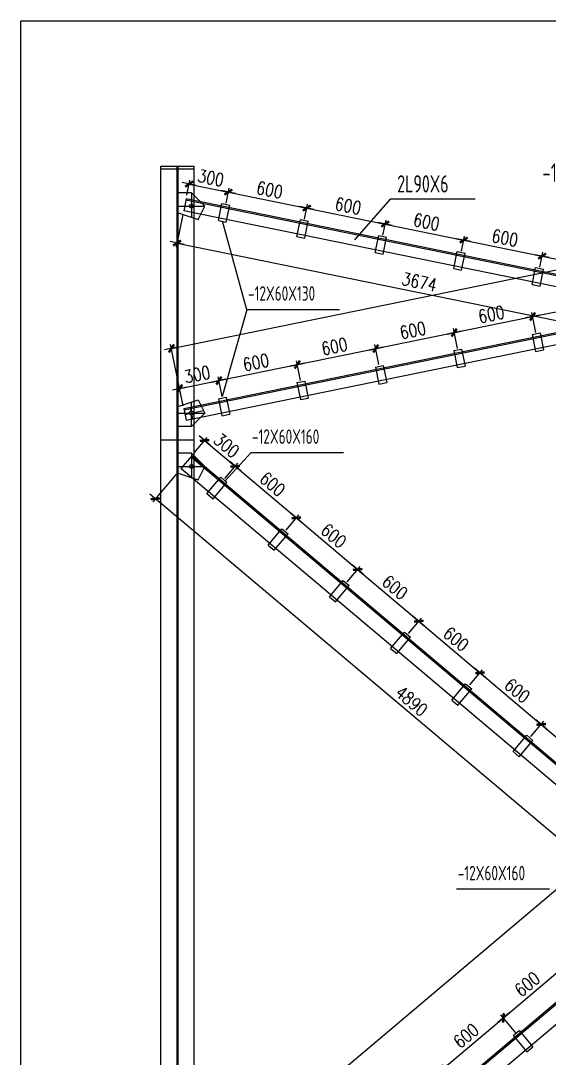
# Model space of a CAD drawing. Header units: millimetres. Extents: x 2451220 to 4527627, y -5186613 to -1639140.
# Drawn here: x 2545884 to 2549845, y -1733247 to -1725474 of the extents above; entities that cross this region are included whole.
import ezdxf
from ezdxf.enums import TextEntityAlignment as Align

# ---------------------------------------------------------------- set-up
doc = ezdxf.new("R2010")
doc.units = ezdxf.units.MM
doc.header["$LTSCALE"] = 1000
doc.header["$PDMODE"] = 34
doc.styles.add('DIM_FONT', font='simplex.shx', dxfattribs={"width": 0.8, "bigfont": 'hztxt.shx'})
doc.styles.get("Standard").update_dxf_attribs({"font": 'txt', "bigfont": 'gbcbig.shx'})
doc.styles.add('TSSD_Label', font='Tssdeng.shx', dxfattribs={"width": 0.7, "bigfont": 'hztxt.shx'})
doc.dimstyles.get("Standard").update_dxf_attribs({"dimscale": 100, "dimtxt": 3.5, "dimasz": 1, "dimexe": 2.5, "dimexo": 3, "dimgap": 1.5, "dimtad": 1, "dimdec": 0, "dimzin": 0, "dimdsep": 46, "dimtxsty": 'Standard', "dimblk": 'ARCHTICK', "dimcen": 0.09, "dimadec": 0, "dimazin": 0, "dimtfac": 1, "dimtdec": 0, "dimtix": 1, "dimtmove": 2, "dimatfit": 3, "dimldrblk": 'ARCHTICK', "dimfxl": 1, "dimtolj": 1, "dimtzin": 0, "dimarcsym": 0})

# ---------------------------------------------------------------- blocks, each defined once
blk = doc.blocks.new('_DIMX')
blk.add_line((-150, 0), (150, 0))
at = {"const_width": 50}
blk.add_lwpolyline([(-70, -70), (70, 70)], dxfattribs=at)
blk = doc.blocks.new('*D1994')
at = {"color": 3, "lineweight": -2}
for p, q in [((2554338.2, -1728241.5), (2546670.3, -1734705.5)), ((2554740.4, -1728718.2), (2554319.1, -1728218.4)), ((2547072, -1735182.6), (2546650.7, -1734682.8))]:
    blk.add_line(p, q, dxfattribs=at)
at = {"layer": 'Defpoints', "color": 0}
for p in [(2554759.8, -1728741.1), (2546670, -1734705.7), (2547091.3, -1735205.6)]:
    blk.add_point(p, dxfattribs=at)
at = {"color": 3, "lineweight": -2, "xscale": 0.36, "yscale": 0.36, "zscale": 0.36}
for p, rotation in [((2554338.4, -1728241.3), 40.13064165766563), ((2546670, -1734705.7), 220.1306416576656)]:
    blk.add_blockref('_DIMX', p, dxfattribs=dict(at, rotation=rotation))
at = {"color": 7, "insert": (2551090.2, -1730792.3), "char_height": 96, "attachment_point": 5, "rotation": 40.13064, "style": 'DIM_FONT'}
blk.add_mtext('\\A1;10030', dxfattribs=at)
blk = doc.blocks.new('*D651')
at = {"color": 3, "lineweight": -2}
for p, q in [((2549043.3, -1733331.4), (2549501.5, -1732945.1)), ((2549595.1, -1733055.7), (2549482.4, -1732922)), ((2549129.9, -1733434.7), (2549023.6, -1733308.7))]:
    blk.add_line(p, q, dxfattribs=at)
at = {"layer": 'Defpoints', "color": 0}
for p in [(2549501.7, -1732944.9), (2549614.4, -1733078.6), (2549149.2, -1733457.7)]:
    blk.add_point(p, dxfattribs=at)
at = {"color": 3, "lineweight": -2, "xscale": 0.36, "yscale": 0.36, "zscale": 0.36}
for p, rotation in [((2549501.7, -1732944.9), 40.1306416554416), ((2549043, -1733331.6), 220.1306416554416)]:
    blk.add_blockref('_DIMX', p, dxfattribs=dict(at, rotation=rotation))
at = {"color": 7, "insert": (2549222.1, -1733078.6), "char_height": 96, "attachment_point": 5, "rotation": 40.13064, "style": 'DIM_FONT'}
blk.add_mtext('\\A1;600', dxfattribs=at)
blk = doc.blocks.new('*D652')
at = {"color": 3, "lineweight": -2}
for p, q in [((2549502, -1732944.7), (2549960.2, -1732558.4)), ((2550053.8, -1732668.9), (2549941.1, -1732535.2)), ((2549595.1, -1733055.7), (2549482.4, -1732922))]:
    blk.add_line(p, q, dxfattribs=at)
at = {"layer": 'Defpoints', "color": 0}
for p in [(2549960.5, -1732558.2), (2550073.2, -1732691.9), (2549614.4, -1733078.6)]:
    blk.add_point(p, dxfattribs=at)
at = {"color": 3, "lineweight": -2, "xscale": 0.36, "yscale": 0.36, "zscale": 0.36}
for p, rotation in [((2549960.5, -1732558.2), 40.1306416554416), ((2549501.7, -1732944.9), 220.1306416554416)]:
    blk.add_blockref('_DIMX', p, dxfattribs=dict(at, rotation=rotation))
at = {"color": 7, "insert": (2549680.8, -1732691.9), "char_height": 96, "attachment_point": 5, "rotation": 40.13064, "style": 'DIM_FONT'}
blk.add_mtext('\\A1;600', dxfattribs=at)
blk = doc.blocks.new('*D2481')
at = {"color": 3, "lineweight": -2}
for p, q in [((2547184.8, -1728710.5), (2547281.3, -1728596.1)), ((2547262.2, -1728619.2), (2547491, -1728812.1)), ((2547414.2, -1728903.9), (2547510.6, -1728789.4))]:
    blk.add_line(p, q, dxfattribs=at)
at = {"layer": 'Defpoints', "color": 0}
for p in [(2547165.4, -1728733.5), (2547491.3, -1728812.4), (2547394.8, -1728926.8)]:
    blk.add_point(p, dxfattribs=at)
at = {"color": 3, "lineweight": -2, "xscale": 0.36, "yscale": 0.36, "zscale": 0.36}
for p, rotation in [((2547261.9, -1728619), 139.8693583422218), ((2547491.3, -1728812.4), 319.8693583422218)]:
    blk.add_blockref('_DIMX', p, dxfattribs=dict(at, rotation=rotation))
at = {"color": 7, "insert": (2547426.9, -1728656.1), "char_height": 96, "attachment_point": 5, "rotation": 319.86936, "style": 'DIM_FONT'}
blk.add_mtext('\\A1;300', dxfattribs=at)
blk = doc.blocks.new('*D662')
at = {"color": 3, "lineweight": -2}
for p, q in [((2547414.2, -1728903.9), (2547510.6, -1728789.4)), ((2547491.6, -1728812.6), (2547949.8, -1729198.9)), ((2547872.9, -1729290.6), (2547969.4, -1729176.2))]:
    blk.add_line(p, q, dxfattribs=at)
at = {"layer": 'Defpoints', "color": 0}
for p in [(2547394.8, -1728926.8), (2547950, -1729199.1), (2547853.6, -1729313.5)]:
    blk.add_point(p, dxfattribs=at)
at = {"color": 3, "lineweight": -2, "xscale": 0.36, "yscale": 0.36, "zscale": 0.36}
for p, rotation in [((2547491.3, -1728812.4), 139.8693583445584), ((2547950, -1729199.1), 319.8693583445584)]:
    blk.add_blockref('_DIMX', p, dxfattribs=dict(at, rotation=rotation))
at = {"color": 7, "insert": (2547770.9, -1728946.1), "char_height": 96, "attachment_point": 5, "rotation": 319.86936, "style": 'DIM_FONT'}
blk.add_mtext('\\A1;600', dxfattribs=at)
blk = doc.blocks.new('*D663')
at = {"color": 3, "lineweight": -2}
for p, q in [((2547872.9, -1729290.6), (2547969.4, -1729176.2)), ((2547950.3, -1729199.3), (2548408.5, -1729585.6)), ((2548331.6, -1729677.3), (2548428.1, -1729562.9))]:
    blk.add_line(p, q, dxfattribs=at)
at = {"layer": 'Defpoints', "color": 0}
for p in [(2547853.6, -1729313.5), (2548408.8, -1729585.8), (2548312.3, -1729700.3)]:
    blk.add_point(p, dxfattribs=at)
at = {"color": 3, "lineweight": -2, "xscale": 0.36, "yscale": 0.36, "zscale": 0.36}
for p, rotation in [((2547950, -1729199.1), 139.8693583445584), ((2548408.8, -1729585.8), 319.8693583445584)]:
    blk.add_blockref('_DIMX', p, dxfattribs=dict(at, rotation=rotation))
at = {"color": 7, "insert": (2548229.7, -1729332.8), "char_height": 96, "attachment_point": 5, "rotation": 319.86936, "style": 'DIM_FONT'}
blk.add_mtext('\\A1;600', dxfattribs=at)
blk = doc.blocks.new('*D664')
at = {"color": 3, "lineweight": -2}
for p, q in [((2548331.6, -1729677.3), (2548428.1, -1729562.9)), ((2548409.1, -1729586), (2548867.3, -1729972.3)), ((2548790.4, -1730064), (2548886.9, -1729949.6))]:
    blk.add_line(p, q, dxfattribs=at)
at = {"layer": 'Defpoints', "color": 0}
for p in [(2548312.3, -1729700.3), (2548867.5, -1729972.5), (2548771.1, -1730087)]:
    blk.add_point(p, dxfattribs=at)
at = {"color": 3, "lineweight": -2, "xscale": 0.36, "yscale": 0.36, "zscale": 0.36}
for p, rotation in [((2548408.8, -1729585.8), 139.8693583445584), ((2548867.5, -1729972.5), 319.8693583445584)]:
    blk.add_blockref('_DIMX', p, dxfattribs=dict(at, rotation=rotation))
at = {"color": 7, "insert": (2548688.4, -1729719.5), "char_height": 96, "attachment_point": 5, "rotation": 319.86936, "style": 'DIM_FONT'}
blk.add_mtext('\\A1;600', dxfattribs=at)
blk = doc.blocks.new('*D665')
at = {"color": 3, "lineweight": -2}
for p, q in [((2548790.4, -1730064), (2548886.9, -1729949.6)), ((2548867.8, -1729972.8), (2549326, -1730359)), ((2549249.1, -1730450.8), (2549345.6, -1730336.3))]:
    blk.add_line(p, q, dxfattribs=at)
at = {"layer": 'Defpoints', "color": 0}
for p in [(2548771.1, -1730087), (2549326.3, -1730359.2), (2549229.8, -1730473.7)]:
    blk.add_point(p, dxfattribs=at)
at = {"color": 3, "lineweight": -2, "xscale": 0.36, "yscale": 0.36, "zscale": 0.36}
for p, rotation in [((2548867.5, -1729972.5), 139.8693583445584), ((2549326.3, -1730359.2), 319.8693583445584)]:
    blk.add_blockref('_DIMX', p, dxfattribs=dict(at, rotation=rotation))
at = {"color": 7, "insert": (2549147.2, -1730106.3), "char_height": 96, "attachment_point": 5, "rotation": 319.86936, "style": 'DIM_FONT'}
blk.add_mtext('\\A1;600', dxfattribs=at)
blk = doc.blocks.new('*D666')
at = {"color": 3, "lineweight": -2}
for p, q in [((2549249.1, -1730450.8), (2549345.6, -1730336.3)), ((2549326.6, -1730359.5), (2549784.8, -1730745.7)), ((2549707.9, -1730837.5), (2549804.4, -1730723))]:
    blk.add_line(p, q, dxfattribs=at)
at = {"layer": 'Defpoints', "color": 0}
for p in [(2549229.8, -1730473.7), (2549785, -1730746), (2549688.6, -1730860.4)]:
    blk.add_point(p, dxfattribs=at)
at = {"color": 3, "lineweight": -2, "xscale": 0.36, "yscale": 0.36, "zscale": 0.36}
for p, rotation in [((2549326.3, -1730359.2), 139.8693583445584), ((2549785, -1730746), 319.8693583445584)]:
    blk.add_blockref('_DIMX', p, dxfattribs=dict(at, rotation=rotation))
at = {"color": 7, "insert": (2549605.9, -1730493), "char_height": 96, "attachment_point": 5, "rotation": 319.86936, "style": 'DIM_FONT'}
blk.add_mtext('\\A1;600', dxfattribs=at)
blk = doc.blocks.new('*D667')
at = {"color": 3, "lineweight": -2}
for p, q in [((2549707.9, -1730837.5), (2549804.4, -1730723)), ((2549785.3, -1730746.2), (2550243.5, -1731132.5)), ((2550166.6, -1731224.2), (2550263.1, -1731109.8))]:
    blk.add_line(p, q, dxfattribs=at)
at = {"layer": 'Defpoints', "color": 0}
for p in [(2549688.6, -1730860.4), (2550243.8, -1731132.7), (2550147.3, -1731247.1)]:
    blk.add_point(p, dxfattribs=at)
at = {"color": 3, "lineweight": -2, "xscale": 0.36, "yscale": 0.36, "zscale": 0.36}
for p, rotation in [((2549785, -1730746), 139.8693583445584), ((2550243.8, -1731132.7), 319.8693583445584)]:
    blk.add_blockref('_DIMX', p, dxfattribs=dict(at, rotation=rotation))
at = {"color": 7, "insert": (2550064.7, -1730879.7), "char_height": 96, "attachment_point": 5, "rotation": 319.86936, "style": 'DIM_FONT'}
blk.add_mtext('\\A1;600', dxfattribs=at)
blk = doc.blocks.new('*D2483')
at = {"color": 3, "lineweight": -2}
for p, q in [((2547065.5, -1728852), (2546874.5, -1729078.5)), ((2550632.3, -1732207), (2546894.2, -1729055.8)), ((2550804.2, -1732003.6), (2550613.2, -1732230.2))]:
    blk.add_line(p, q, dxfattribs=at)
at = {"layer": 'Defpoints', "color": 0}
for p in [(2547084.9, -1728829), (2546893.9, -1729055.6), (2550823.5, -1731980.7)]:
    blk.add_point(p, dxfattribs=at)
at = {"color": 3, "lineweight": -2, "xscale": 0.36, "yscale": 0.36, "zscale": 0.36}
for p, rotation in [((2546893.9, -1729055.6), 139.8693583423299), ((2550632.5, -1732207.3), 319.8693583423299)]:
    blk.add_blockref('_DIMX', p, dxfattribs=dict(at, rotation=rotation))
at = {"color": 7, "insert": (2548813.5, -1730571.8), "char_height": 96, "attachment_point": 5, "rotation": 319.86936, "style": 'DIM_FONT'}
blk.add_mtext('\\A1;4890', dxfattribs=at)
blk = doc.blocks.new('*D2485')
at = {"color": 3, "lineweight": -2}
for p, q in [((2547393.3, -1728290), (2547362.9, -1728141.1)), ((2547099.4, -1728350), (2547069, -1728201.2)), ((2547075.4, -1728230.5), (2547368.6, -1728170.6))]:
    blk.add_line(p, q, dxfattribs=at)
at = {"layer": 'Defpoints', "color": 0}
for p in [(2547368.9, -1728170.5), (2547399.3, -1728319.4), (2547105.4, -1728379.4)]:
    blk.add_point(p, dxfattribs=at)
at = {"color": 3, "lineweight": -2, "xscale": 0.36, "yscale": 0.36, "zscale": 0.36}
for p, rotation in [((2547368.9, -1728170.5), 11.54001198356577), ((2547075, -1728230.5), 191.5400119835658)]:
    blk.add_blockref('_DIMX', p, dxfattribs=dict(at, rotation=rotation))
at = {"color": 7, "insert": (2547206.4, -1728124.1), "char_height": 96, "attachment_point": 5, "rotation": 11.54001, "style": 'DIM_FONT'}
blk.add_mtext('\\A1;300', dxfattribs=at)
blk = doc.blocks.new('*D678')
at = {"color": 3, "lineweight": -2}
for p, q in [((2547369.3, -1728170.5), (2547956.5, -1728050.6)), ((2547981.2, -1728169.9), (2547950.8, -1728021.1)), ((2547393.3, -1728290), (2547362.9, -1728141.1))]:
    blk.add_line(p, q, dxfattribs=at)
at = {"layer": 'Defpoints', "color": 0}
for p in [(2547956.8, -1728050.5), (2547987.2, -1728199.3), (2547399.3, -1728319.4)]:
    blk.add_point(p, dxfattribs=at)
at = {"color": 3, "lineweight": -2, "xscale": 0.36, "yscale": 0.36, "zscale": 0.36}
for p, rotation in [((2547956.8, -1728050.5), 11.54001199170002), ((2547368.9, -1728170.5), 191.5400119917)]:
    blk.add_blockref('_DIMX', p, dxfattribs=dict(at, rotation=rotation))
at = {"color": 7, "insert": (2547647.3, -1728034.1), "char_height": 96, "attachment_point": 5, "rotation": 11.54001, "style": 'DIM_FONT'}
blk.add_mtext('\\A1;600', dxfattribs=at)
blk = doc.blocks.new('*D679')
at = {"color": 3, "lineweight": -2}
for p, q in [((2547957.2, -1728050.4), (2548544.3, -1727930.5)), ((2548569.1, -1728049.9), (2548538.7, -1727901.1)), ((2547981.2, -1728169.9), (2547950.8, -1728021.1))]:
    blk.add_line(p, q, dxfattribs=at)
at = {"layer": 'Defpoints', "color": 0}
for p in [(2548544.7, -1727930.5), (2548575.1, -1728079.3), (2547987.2, -1728199.3)]:
    blk.add_point(p, dxfattribs=at)
at = {"color": 3, "lineweight": -2, "xscale": 0.36, "yscale": 0.36, "zscale": 0.36}
for p, rotation in [((2548544.7, -1727930.5), 11.54001199170002), ((2547956.8, -1728050.5), 191.5400119917)]:
    blk.add_blockref('_DIMX', p, dxfattribs=dict(at, rotation=rotation))
at = {"color": 7, "insert": (2548235.2, -1727914.1), "char_height": 96, "attachment_point": 5, "rotation": 11.54001, "style": 'DIM_FONT'}
blk.add_mtext('\\A1;600', dxfattribs=at)
blk = doc.blocks.new('*D680')
at = {"color": 3, "lineweight": -2}
for p, q in [((2548545, -1727930.4), (2549132.2, -1727810.5)), ((2549156.9, -1727929.9), (2549126.6, -1727781)), ((2548569.1, -1728049.9), (2548538.7, -1727901.1))]:
    blk.add_line(p, q, dxfattribs=at)
at = {"layer": 'Defpoints', "color": 0}
for p in [(2549132.6, -1727810.4), (2549163, -1727959.3), (2548575.1, -1728079.3)]:
    blk.add_point(p, dxfattribs=at)
at = {"color": 3, "lineweight": -2, "xscale": 0.36, "yscale": 0.36, "zscale": 0.36}
for p, rotation in [((2549132.6, -1727810.4), 11.54001199170002), ((2548544.7, -1727930.5), 191.5400119917)]:
    blk.add_blockref('_DIMX', p, dxfattribs=dict(at, rotation=rotation))
at = {"color": 7, "insert": (2548823, -1727794), "char_height": 96, "attachment_point": 5, "rotation": 11.54001, "style": 'DIM_FONT'}
blk.add_mtext('\\A1;600', dxfattribs=at)
blk = doc.blocks.new('*D2486')
at = {"color": 3, "lineweight": -2}
for p, q in [((2549132.9, -1727810.4), (2549720.1, -1727690.5)), ((2549744.8, -1727809.8), (2549714.4, -1727661)), ((2549156.9, -1727929.9), (2549126.6, -1727781))]:
    blk.add_line(p, q, dxfattribs=at)
at = {"layer": 'Defpoints', "color": 0}
for p in [(2549720.4, -1727690.4), (2549750.8, -1727839.2), (2549163, -1727959.3)]:
    blk.add_point(p, dxfattribs=at)
at = {"color": 3, "lineweight": -2, "xscale": 0.36, "yscale": 0.36, "zscale": 0.36}
for p, rotation in [((2549720.4, -1727690.4), 11.54001199170002), ((2549132.6, -1727810.4), 191.5400119917)]:
    blk.add_blockref('_DIMX', p, dxfattribs=dict(at, rotation=rotation))
at = {"color": 7, "insert": (2549410.9, -1727674), "char_height": 96, "attachment_point": 5, "rotation": 11.54001, "style": 'DIM_FONT'}
blk.add_mtext('\\A1;600', dxfattribs=at)
blk = doc.blocks.new('*D681')
at = {"color": 3, "lineweight": -2}
for p, q in [((2550332.7, -1727689.8), (2550302.3, -1727541)), ((2549720.8, -1727690.3), (2550308, -1727570.4)), ((2549744.8, -1727809.8), (2549714.4, -1727661))]:
    blk.add_line(p, q, dxfattribs=at)
at = {"layer": 'Defpoints', "color": 0}
for p in [(2550308.3, -1727570.4), (2550338.7, -1727719.2), (2549750.8, -1727839.2)]:
    blk.add_point(p, dxfattribs=at)
at = {"color": 3, "lineweight": -2, "xscale": 0.36, "yscale": 0.36, "zscale": 0.36}
for p, rotation in [((2550308.3, -1727570.4), 11.54001199170002), ((2549720.4, -1727690.4), 191.5400119917)]:
    blk.add_blockref('_DIMX', p, dxfattribs=dict(at, rotation=rotation))
at = {"color": 7, "insert": (2549998.8, -1727554), "char_height": 96, "attachment_point": 5, "rotation": 11.54001, "style": 'DIM_FONT'}
blk.add_mtext('\\A1;600', dxfattribs=at)
blk = doc.blocks.new('*D2488')
at = {"color": 3, "lineweight": -2}
for p, q in [((2547129.4, -1726779.8), (2547152.2, -1726668.3)), ((2547146.5, -1726697.8), (2547439.8, -1726757.6)), ((2547423.3, -1726839.9), (2547446.1, -1726728.3))]:
    blk.add_line(p, q, dxfattribs=at)
at = {"layer": 'Defpoints', "color": 0}
for p in [(2547440.1, -1726757.7), (2547123.4, -1726809.2), (2547417.3, -1726869.3)]:
    blk.add_point(p, dxfattribs=at)
at = {"color": 3, "lineweight": -2, "xscale": 0.36, "yscale": 0.36, "zscale": 0.36}
for p, rotation in [((2547146.2, -1726697.7), 168.4599880165391), ((2547440.1, -1726757.7), 348.4599880165391)]:
    blk.add_blockref('_DIMX', p, dxfattribs=dict(at, rotation=rotation))
at = {"color": 7, "insert": (2547308.8, -1726651.3), "char_height": 96, "attachment_point": 5, "rotation": 348.45999, "style": 'DIM_FONT'}
blk.add_mtext('\\A1;300', dxfattribs=at)
blk = doc.blocks.new('*D688')
at = {"color": 3, "lineweight": -2}
for p, q in [((2547423.3, -1726839.9), (2547446.1, -1726728.3)), ((2547440.5, -1726757.8), (2548027.6, -1726877.7)), ((2548011.2, -1726959.9), (2548034, -1726848.4))]:
    blk.add_line(p, q, dxfattribs=at)
at = {"layer": 'Defpoints', "color": 0}
for p in [(2547417.3, -1726869.3), (2548028, -1726877.7), (2548005.2, -1726989.3)]:
    blk.add_point(p, dxfattribs=at)
at = {"color": 3, "lineweight": -2, "xscale": 0.36, "yscale": 0.36, "zscale": 0.36}
for p, rotation in [((2547440.1, -1726757.7), 168.4599880082999), ((2548028, -1726877.7), 348.4599880082999)]:
    blk.add_blockref('_DIMX', p, dxfattribs=dict(at, rotation=rotation))
at = {"color": 7, "insert": (2547749.7, -1726741.3), "char_height": 96, "attachment_point": 5, "rotation": 348.45999, "style": 'DIM_FONT'}
blk.add_mtext('\\A1;600', dxfattribs=at)
blk = doc.blocks.new('*D689')
at = {"color": 3, "lineweight": -2}
for p, q in [((2548011.2, -1726959.9), (2548034, -1726848.4)), ((2548028.3, -1726877.8), (2548615.5, -1726997.7)), ((2548599.1, -1727079.9), (2548621.9, -1726968.4))]:
    blk.add_line(p, q, dxfattribs=at)
at = {"layer": 'Defpoints', "color": 0}
for p in [(2548005.2, -1726989.3), (2548615.9, -1726997.8), (2548593.1, -1727109.3)]:
    blk.add_point(p, dxfattribs=at)
at = {"color": 3, "lineweight": -2, "xscale": 0.36, "yscale": 0.36, "zscale": 0.36}
for p, rotation in [((2548028, -1726877.7), 168.4599880082999), ((2548615.9, -1726997.8), 348.4599880082999)]:
    blk.add_blockref('_DIMX', p, dxfattribs=dict(at, rotation=rotation))
at = {"color": 7, "insert": (2548337.5, -1726861.3), "char_height": 96, "attachment_point": 5, "rotation": 348.45999, "style": 'DIM_FONT'}
blk.add_mtext('\\A1;600', dxfattribs=at)
blk = doc.blocks.new('*D690')
at = {"color": 3, "lineweight": -2}
for p, q in [((2548599.1, -1727079.9), (2548621.9, -1726968.4)), ((2548616.2, -1726997.8), (2549203.4, -1727117.7)), ((2549187, -1727200), (2549209.7, -1727088.4))]:
    blk.add_line(p, q, dxfattribs=at)
at = {"layer": 'Defpoints', "color": 0}
for p in [(2548593.1, -1727109.3), (2549203.7, -1727117.8), (2549181, -1727229.4)]:
    blk.add_point(p, dxfattribs=at)
at = {"color": 3, "lineweight": -2, "xscale": 0.36, "yscale": 0.36, "zscale": 0.36}
for p, rotation in [((2548615.9, -1726997.8), 168.4599880082999), ((2549203.7, -1727117.8), 348.4599880082999)]:
    blk.add_blockref('_DIMX', p, dxfattribs=dict(at, rotation=rotation))
at = {"color": 7, "insert": (2548925.4, -1726981.4), "char_height": 96, "attachment_point": 5, "rotation": 348.45999, "style": 'DIM_FONT'}
blk.add_mtext('\\A1;600', dxfattribs=at)
blk = doc.blocks.new('*D691')
at = {"color": 3, "lineweight": -2}
for p, q in [((2549187, -1727200), (2549209.7, -1727088.4)), ((2549204.1, -1727117.9), (2549791.2, -1727237.8)), ((2549774.8, -1727320), (2549797.6, -1727208.4))]:
    blk.add_line(p, q, dxfattribs=at)
at = {"layer": 'Defpoints', "color": 0}
for p in [(2549181, -1727229.4), (2549791.6, -1727237.8), (2549768.8, -1727349.4)]:
    blk.add_point(p, dxfattribs=at)
at = {"color": 3, "lineweight": -2, "xscale": 0.36, "yscale": 0.36, "zscale": 0.36}
for p, rotation in [((2549203.7, -1727117.8), 168.4599880082999), ((2549791.6, -1727237.8), 348.4599880082999)]:
    blk.add_blockref('_DIMX', p, dxfattribs=dict(at, rotation=rotation))
at = {"color": 7, "insert": (2549513.3, -1727101.4), "char_height": 96, "attachment_point": 5, "rotation": 348.45999, "style": 'DIM_FONT'}
blk.add_mtext('\\A1;600', dxfattribs=at)
blk = doc.blocks.new('*D692')
at = {"color": 3, "lineweight": -2}
for p, q in [((2549774.8, -1727320), (2549797.6, -1727208.4)), ((2549792, -1727237.9), (2550379.1, -1727357.8)), ((2550362.7, -1727440), (2550385.5, -1727328.5))]:
    blk.add_line(p, q, dxfattribs=at)
at = {"layer": 'Defpoints', "color": 0}
for p in [(2549768.8, -1727349.4), (2550379.5, -1727357.9), (2550356.7, -1727469.4)]:
    blk.add_point(p, dxfattribs=at)
at = {"color": 3, "lineweight": -2, "xscale": 0.36, "yscale": 0.36, "zscale": 0.36}
for p, rotation in [((2549791.6, -1727237.8), 168.4599880082999), ((2550379.5, -1727357.9), 348.4599880082999)]:
    blk.add_blockref('_DIMX', p, dxfattribs=dict(at, rotation=rotation))
at = {"color": 7, "insert": (2550101.1, -1727221.4), "char_height": 96, "attachment_point": 5, "rotation": 348.45999, "style": 'DIM_FONT'}
blk.add_mtext('\\A1;600', dxfattribs=at)
blk = doc.blocks.new('*D2490')
at = {"color": 3, "lineweight": -2}
for p, q in [((2547099.4, -1726926.8), (2547049.9, -1727169.4)), ((2547056.2, -1727140.1), (2550655.6, -1727875)), ((2550699.4, -1727661.9), (2550649.9, -1727904.5))]:
    blk.add_line(p, q, dxfattribs=at)
at = {"layer": 'Defpoints', "color": 0}
for p in [(2547105.4, -1726897.4), (2550705.4, -1727632.5), (2550655.9, -1727875.1)]:
    blk.add_point(p, dxfattribs=at)
at = {"color": 3, "lineweight": -2, "xscale": 0.36, "yscale": 0.36, "zscale": 0.36}
for p, rotation in [((2547055.9, -1727140), 168.45998801644), ((2550655.9, -1727875.1), 348.45998801644)]:
    blk.add_blockref('_DIMX', p, dxfattribs=dict(at, rotation=rotation))
at = {"color": 7, "insert": (2548871.5, -1727431.1), "char_height": 96, "attachment_point": 5, "rotation": 348.45999, "style": 'DIM_FONT'}
blk.add_mtext('\\A1;3674', dxfattribs=at)
blk = doc.blocks.new('*D2491')
at = {"color": 3, "lineweight": -2}
for p, q in [((2547013.8, -1727929.1), (2554703.1, -1726359.1)), ((2554791.4, -1726789.6), (2554697.5, -1726329.7)), ((2547101.4, -1728359.8), (2547007.5, -1727899.8))]:
    blk.add_line(p, q, dxfattribs=at)
at = {"layer": 'Defpoints', "color": 0}
for p in [(2554703.5, -1726359.1), (2554797.4, -1726819), (2547107.4, -1728389.2)]:
    blk.add_point(p, dxfattribs=at)
at = {"color": 3, "lineweight": -2, "xscale": 0.36, "yscale": 0.36, "zscale": 0.36}
for p, rotation in [((2554703.5, -1726359.1), 11.54001198355881), ((2547013.5, -1727929.2), 191.5400119835588)]:
    blk.add_blockref('_DIMX', p, dxfattribs=dict(at, rotation=rotation))
at = {"color": 7, "insert": (2550842.9, -1727067.7), "char_height": 96, "attachment_point": 5, "rotation": 11.54001, "style": 'DIM_FONT'}
blk.add_mtext('\\A1;7849', dxfattribs=at)

msp = doc.modelspace()

# ---------------------------------------------------------------- linework, layer by layer
for p, q in [((2546934.4, -1735783.5), (2546934.4, -1726563.5)), ((2546934.4, -1726563.5), (2547184.4, -1726563.5)), ((2546934.4, -1726583.5), (2547184.4, -1726583.5)), ((2547055.4, -1735783.5), (2547055.4, -1726563.5)), ((2547059.4, -1735783.5), (2547059.4, -1726563.5)), ((2547063.4, -1735783.5), (2547063.4, -1726563.5)), ((2547184.4, -1735783.5), (2547184.4, -1726563.5)), ((2547163.4, -1726763.3), (2547063.4, -1726763.3)), ((2547163.4, -1726763.3), (2547063.4, -1726763.3)), ((2547163.4, -1726763.3), (2547163.4, -1726946.7)), ((2547163.4, -1726763.3), (2547263.4, -1726863.3)), ((2547105.4, -1728379.4), (2554795.4, -1726809.2)), ((2547123.4, -1726809.2), (2547105.4, -1726897.4)), ((2547107.4, -1728389.2), (2554797.4, -1726819)), ((2550721.4, -1727554.1), (2547121.4, -1726819)), ((2550723.4, -1727544.3), (2547123.4, -1726809.2)), ((2548653.4, -1726811), (2548384.6, -1727114.9)), ((2549289.7, -1726811), (2548653.4, -1726811)), ((2547063.4, -1726863.3), (2547263.4, -1726863.3)), ((2547063.4, -1726913.3), (2547213.4, -1726963.3)), ((2550705.4, -1727632.5), (2547105.4, -1726897.4)), ((2547123.4, -1728467.6), (2554813.4, -1726897.4)), ((2547213.4, -1726963.3), (2547263.4, -1726863.3)), ((2547578.5, -1727639.1), (2547395.3, -1726977)), ((2547578.5, -1727639.1), (2547393.3, -1728290)), ((2548274.1, -1727639.1), (2547578.5, -1727639.1)), ((2547063.4, -1728363.5), (2547213.4, -1728313.5)), ((2547213.4, -1728313.5), (2547263.4, -1728413.5)), ((2547105.4, -1728379.4), (2547123.4, -1728467.6)), ((2547114.4, -1728423.5), (2547254.1, -1728394.9)), ((2547154.4, -1728369.4), (2547172.4, -1728457.6)), ((2547163.4, -1728513.5), (2547163.4, -1728330.1)), ((2547063.4, -1728413.5), (2547263.4, -1728413.5)), ((2547163.4, -1728513.5), (2547263.4, -1728413.5)), ((2547163.4, -1728513.5), (2547063.4, -1728513.5)), ((2546934.4, -1728613.5), (2547184.4, -1728613.5)), ((2547163.4, -1728713.5), (2547063.4, -1728713.5)), ((2547163.4, -1728713.5), (2547063.4, -1728713.5)), ((2547084.9, -1735197.9), (2554753.3, -1728733.5)), ((2547165.4, -1728733.5), (2547084.9, -1728829)), ((2547091.3, -1735205.6), (2554759.8, -1728741.1)), ((2550897.7, -1731892.8), (2547159, -1728741.1)), ((2547163.4, -1728713.5), (2547163.4, -1728896.8)), ((2547163.4, -1728713.5), (2547263.4, -1728813.5)), ((2550904.1, -1731885.1), (2547165.4, -1728733.5)), ((2547608.1, -1728711.3), (2547415.6, -1728921.5)), ((2548303.7, -1728711.3), (2547608.1, -1728711.3)), ((2547063.4, -1728813.5), (2547263.4, -1728813.5)), ((2547063.4, -1728863.5), (2547213.4, -1728913.5)), ((2550823.5, -1731980.7), (2547084.9, -1728829)), ((2547165.4, -1735293.5), (2554833.9, -1728829)), ((2547213.4, -1728913.5), (2547263.4, -1728813.5)), ((2547280, -1729016.4), (2547383.2, -1728894.1)), ((2547325.9, -1729055.1), (2547429, -1728932.8)), ((2547383.2, -1728894.1), (2547429, -1728932.8)), ((2547280, -1729016.4), (2547325.9, -1729055.1)), ((2547738.8, -1729403.2), (2547841.9, -1729280.8)), ((2547784.7, -1729441.8), (2547887.8, -1729319.5)), ((2547841.9, -1729280.8), (2547887.8, -1729319.5)), ((2547738.8, -1729403.2), (2547784.7, -1729441.8)), ((2548197.5, -1729789.9), (2548300.7, -1729667.5)), ((2548243.4, -1729828.5), (2548346.5, -1729706.2)), ((2548300.7, -1729667.5), (2548346.5, -1729706.2)), ((2548197.5, -1729789.9), (2548243.4, -1729828.5)), ((2548656.3, -1730176.6), (2548759.4, -1730054.3)), ((2548702.2, -1730215.3), (2548805.3, -1730092.9)), ((2548759.4, -1730054.3), (2548805.3, -1730092.9)), ((2548656.3, -1730176.6), (2548702.2, -1730215.3)), ((2549115, -1730563.3), (2549218.1, -1730441)), ((2549160.9, -1730602), (2549264, -1730479.6)), ((2549218.1, -1730441), (2549264, -1730479.6)), ((2549115, -1730563.3), (2549160.9, -1730602)), ((2549573.8, -1730950), (2549676.9, -1730827.7)), ((2549619.6, -1730988.7), (2549722.8, -1730866.4)), ((2549676.9, -1730827.7), (2549722.8, -1730866.4)), ((2549573.8, -1730950), (2549619.6, -1730988.7)), ((2549846.3, -1731981.7), (2549150.7, -1731981.7)), ((2549573.8, -1733076.9), (2549619.6, -1733038.2)), ((2549619.6, -1733038.2), (2549722.8, -1733160.6)), ((2549573.8, -1733076.9), (2549676.9, -1733199.2)), ((2549676.9, -1733199.2), (2549722.8, -1733160.6))]:
    msp.add_line(p, q)
at = {"color": 2}
for p, q in [((2547365.9, -1726971), (2547391.9, -1726843.7)), ((2547391.9, -1726843.7), (2547450.7, -1726855.7)), ((2547424.7, -1726983), (2547450.7, -1726855.7)), ((2547365.9, -1726971), (2547424.7, -1726983)), ((2547953.8, -1727091.1), (2547979.8, -1726963.7)), ((2547979.8, -1726963.7), (2548038.6, -1726975.7)), ((2548012.6, -1727103.1), (2548038.6, -1726975.7)), ((2547953.8, -1727091.1), (2548012.6, -1727103.1)), ((2548541.7, -1727211.1), (2548567.7, -1727083.7)), ((2548567.7, -1727083.7), (2548626.5, -1727095.7)), ((2548600.5, -1727223.1), (2548626.5, -1727095.7)), ((2548541.7, -1727211.1), (2548600.5, -1727223.1)), ((2549129.6, -1727331.1), (2549155.6, -1727203.8)), ((2549155.6, -1727203.8), (2549214.4, -1727215.8)), ((2549188.3, -1727343.1), (2549214.4, -1727215.8)), ((2549129.6, -1727331.1), (2549188.3, -1727343.1)), ((2549717.4, -1727451.2), (2549743.4, -1727323.8)), ((2549743.4, -1727323.8), (2549802.2, -1727335.8)), ((2549776.2, -1727463.2), (2549802.2, -1727335.8)), ((2549717.4, -1727451.2), (2549776.2, -1727463.2)), ((2549717.4, -1727825.6), (2549776.2, -1727813.6)), ((2549717.4, -1727825.6), (2549743.4, -1727953)), ((2549776.2, -1727813.6), (2549802.2, -1727941)), ((2549129.6, -1727945.7), (2549188.3, -1727933.7)), ((2549129.6, -1727945.7), (2549155.6, -1728073)), ((2549188.3, -1727933.7), (2549214.4, -1728061)), ((2549743.4, -1727953), (2549802.2, -1727941)), ((2548542.6, -1728070.1), (2548601.4, -1728058.1)), ((2548542.6, -1728070.1), (2548568.6, -1728197.4)), ((2548601.4, -1728058.1), (2548627.4, -1728185.4)), ((2549155.6, -1728073), (2549214.4, -1728061)), ((2547953.8, -1728185.7), (2548012.6, -1728173.7)), ((2547953.8, -1728185.7), (2547979.8, -1728313.1)), ((2548012.6, -1728173.7), (2548038.6, -1728301.1)), ((2548568.6, -1728197.4), (2548627.4, -1728185.4)), ((2547365.9, -1728305.8), (2547424.7, -1728293.8)), ((2547365.9, -1728305.8), (2547391.9, -1728433.1)), ((2547424.7, -1728293.8), (2547450.7, -1728421.1)), ((2547979.8, -1728313.1), (2548038.6, -1728301.1)), ((2547391.9, -1728433.1), (2547450.7, -1728421.1))]:
    msp.add_line(p, q, dxfattribs=at)
msp.add_lwpolyline([(2545883.9, -1725474.3), (2564636.6, -1725474.3), (2564636.6, -1738493.1), (2545883.9, -1738493.1)], close=True)
for centre in [(2547163.4, -1726863.3), (2547163.4, -1728413.5), (2547163.4, -1728813.5)]:
    msp.add_circle(centre, 15)

# ---------------------------------------------------------------- texts
at = {"style": 'TSSD_Label', "width": 0.7}
for s, height, p in [('-10X60X130', 139.72, (2549792.8, -1726612.6)), ('-12X60X130', 108.12, (2547587.6, -1727517.4)), ('-12X60X160', 108.12, (2547617.2, -1728589.7)), ('-12X60X160', 108.12, (2549159.8, -1731860))]:
    msp.add_text(s, height=height, dxfattribs=at).set_placement(p, align=Align.MIDDLE_LEFT)
msp.add_text('2L90X6', height=129.6, dxfattribs=at).set_placement((2548705.6, -1726760.9))

# ---------------------------------------------------------------- dimensions: what is measured, and where the dimension line sits
for p1, p2, distance, picture, middle in [((2547107.4, -1728389.2), (2554797.4, -1726819), 469.5, '*D2491', (2550842.9, -1727067.7)), ((2547123.4, -1726809.2), (2547417.3, -1726869.3), 113.8, '*D2488', (2547308.8, -1726651.3)), ((2547105.4, -1726897.4), (2550705.4, -1727632.5), -247.6, '*D2490', (2548871.5, -1727431.1)), ((2547105.4, -1728379.4), (2547399.3, -1728319.4), 151.9, '*D2485', (2547206.4, -1728124.1)), ((2547165.4, -1728733.5), (2547394.8, -1728926.8), 149.7, '*D2481', (2547426.9, -1728656.1)), ((2550823.5, -1731980.7), (2547084.9, -1728829), 296.3, '*D2483', (2548813.5, -1730571.8))]:
    dim = msp.add_aligned_dim(p1=p1, p2=p2, distance=distance, dimstyle='Standard', override={"dimscale": 1.2, "dimtxt": 80, "dimasz": 0.3, "dimexe": 25, "dimexo": 25, "dimgap": 25, "dimtxsty": 'DIM_FONT', "dimblk1": '_DIMX', "dimblk2": '_DIMX', "dimsah": 1, "dimclrd": 3, "dimclre": 3, "dimclrt": 7, "dimldrblk": '_DIMX'})
    dim.commit()
    dim.dimension.update_dxf_attribs({"geometry": picture, "text_midpoint": middle})
for base, p1, p2, angle, picture, middle in [((2548028, -1726877.7), (2547417.3, -1726869.3), (2548005.2, -1726989.3), 168.45999, '*D688', (2547749.7, -1726741.3)), ((2548615.9, -1726997.8), (2548005.2, -1726989.3), (2548593.1, -1727109.3), 168.45999, '*D689', (2548337.5, -1726861.3)), ((2549203.7, -1727117.8), (2548593.1, -1727109.3), (2549181, -1727229.4), 168.45999, '*D690', (2548925.4, -1726981.4)), ((2549791.6, -1727237.8), (2549181, -1727229.4), (2549768.8, -1727349.4), 168.45999, '*D691', (2549513.3, -1727101.4)), ((2550379.5, -1727357.9), (2549768.8, -1727349.4), (2550356.7, -1727469.4), 168.45999, '*D692', (2550101.1, -1727221.4)), ((2550308.3, -1727570.4), (2549750.8, -1727839.2), (2550338.7, -1727719.2), 191.54001, '*D681', (2549998.8, -1727554)), ((2549720.4, -1727690.4), (2549163, -1727959.3), (2549750.8, -1727839.2), 191.54001, '*D2486', (2549410.9, -1727674)), ((2549132.6, -1727810.4), (2548575.1, -1728079.3), (2549163, -1727959.3), 191.54001, '*D680', (2548823, -1727794)), ((2548544.7, -1727930.5), (2547987.2, -1728199.3), (2548575.1, -1728079.3), 191.54001, '*D679', (2548235.2, -1727914.1)), ((2547956.8, -1728050.5), (2547399.3, -1728319.4), (2547987.2, -1728199.3), 191.54001, '*D678', (2547647.3, -1728034.1)), ((2547950, -1729199.1), (2547394.8, -1728926.8), (2547853.6, -1729313.5), 139.86936, '*D662', (2547770.9, -1728946.1)), ((2548408.8, -1729585.8), (2547853.6, -1729313.5), (2548312.3, -1729700.3), 139.86936, '*D663', (2548229.7, -1729332.8)), ((2548867.5, -1729972.5), (2548312.3, -1729700.3), (2548771.1, -1730087), 139.86936, '*D664', (2548688.4, -1729719.5)), ((2549326.3, -1730359.2), (2548771.1, -1730087), (2549229.8, -1730473.7), 139.86936, '*D665', (2549147.2, -1730106.3)), ((2549785, -1730746), (2549229.8, -1730473.7), (2549688.6, -1730860.4), 139.86936, '*D666', (2549605.9, -1730493)), ((2550243.8, -1731132.7), (2549688.6, -1730860.4), (2550147.3, -1731247.1), 139.86936, '*D667', (2550064.7, -1730879.7)), ((2549960.5, -1732558.2), (2549614.4, -1733078.6), (2550073.2, -1732691.9), 220.13064, '*D652', (2549680.8, -1732691.9)), ((2549501.7, -1732944.9), (2549149.2, -1733457.7), (2549614.4, -1733078.6), 220.13064, '*D651', (2549222.1, -1733078.6))]:
    dim = msp.add_linear_dim(base=base, p1=p1, p2=p2, angle=angle, dimstyle='Standard', override={"dimscale": 1.2, "dimtxt": 80, "dimasz": 0.3, "dimexe": 25, "dimexo": 25, "dimgap": 25, "dimtxsty": 'DIM_FONT', "dimblk1": '_DIMX', "dimblk2": '_DIMX', "dimsah": 1, "dimclrd": 3, "dimclre": 3, "dimclrt": 7, "dimldrblk": '_DIMX'})
    dim.commit()
    dim.dimension.update_dxf_attribs({"geometry": picture, "text_midpoint": middle})
dim = msp.add_linear_dim(base=(2546670, -1734705.7), p1=(2554759.8, -1728741.1), p2=(2547091.3, -1735205.6), angle=220.13064, dimstyle='Standard', override={"dimscale": 1.2, "dimtxt": 80, "dimasz": 0.3, "dimexe": 25, "dimexo": 25, "dimgap": 25, "dimtxsty": 'DIM_FONT', "dimblk1": '_DIMX', "dimblk2": '_DIMX', "dimsah": 1, "dimclrd": 3, "dimclre": 3, "dimclrt": 7, "dimldrblk": '_DIMX'})
dim.commit()
dim.dimension.update_dxf_attribs({"geometry": '*D1994', "text_midpoint": (2551090.2, -1730792.3), "dimtype": 161})

doc.saveas('drawing.dxf')
